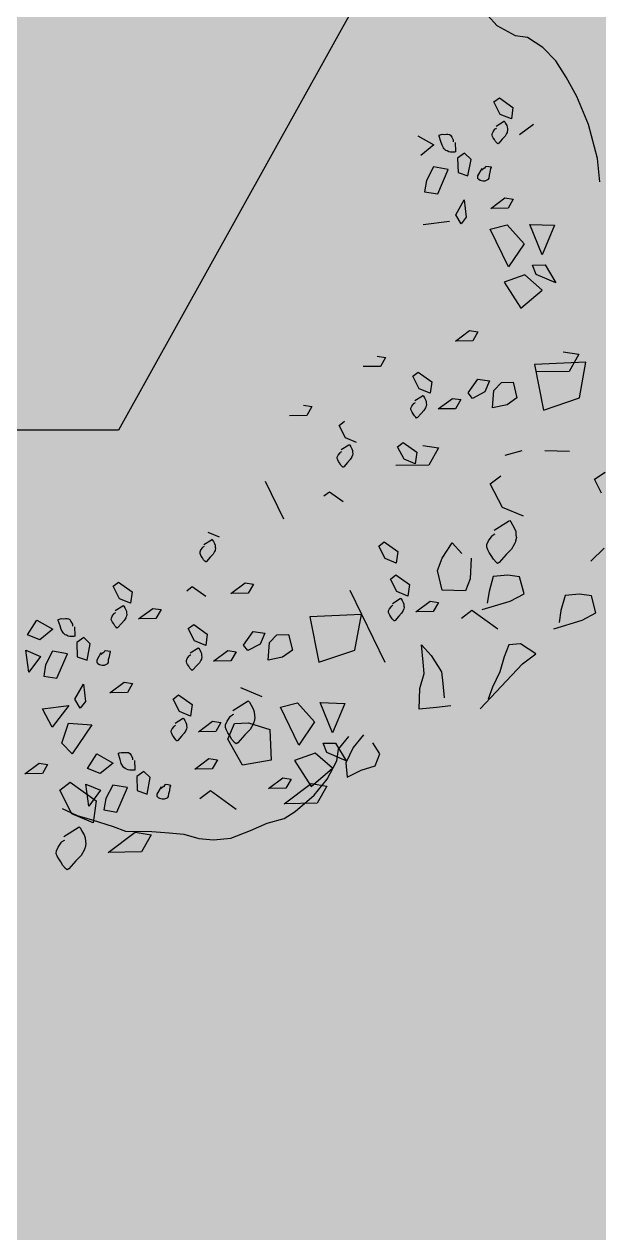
# Model space of a CAD drawing. Header units: metres. Extents: x 71066629 to 71645179, y 84793221 to 85208804.
# Drawn here: x 71404386 to 71408742, y 84925824 to 84934988 of the extents above; entities that cross this region are included whole.
import ezdxf

# ---------------------------------------------------------------- set-up
doc = ezdxf.new("R2010")
doc.units = ezdxf.units.M
doc.header["$LTSCALE"] = 1000
for name, color, linetype in [('A_SITEP_PLANT', 85, 'Continuous'), ('DIM_COOR', 3, 'Continuous'), ('G-FRIE-FLWL', 6, 'Continuous'), ('G-PLTG', 105, 'Continuous')]:
    doc.layers.add(name, color=color, linetype=linetype)

# ---------------------------------------------------------------- blocks, each defined once
blk = doc.blocks.new('A$C1F6C256B')
at = {"layer": 'A_SITEP_PLANT'}
for p, q in [((2416.1, 4512.4), (2428.2, 4592.6)), ((2416.1, 4512.4), (2428.2, 4592.6)), ((2428.2, 4592.6), (2515.3, 4543.4)), ((2428.2, 4592.6), (2515.3, 4543.4)), ((2468.5, 4628.5), (2480.3, 4368.5)), ((2649.6, 4595.2), (2468.5, 4628.5)), ((2468.5, 4628.5), (2480.3, 4368.5)), ((2649.6, 4595.2), (2468.5, 4628.5)), ((2710.6, 4412.9), (2649.6, 4595.2)), ((2710.6, 4412.9), (2649.6, 4595.2)), ((2515.3, 4543.4), (2517.6, 4376)), ((2515.3, 4543.4), (2517.6, 4376)), ((2914.4, 4419.9), (2918.3, 4545.5)), ((2914.4, 4419.9), (2918.3, 4545.5)), ((1772.8, 4344.3), (1776.4, 4470.1)), ((1772.8, 4344.3), (1776.4, 4470.1)), ((1776.4, 4470.1), (1925.2, 4407.1)), ((1776.4, 4470.1), (1925.2, 4407.1)), ((1977, 4421.9), (2067.6, 4475.8)), ((1977, 4421.9), (2067.6, 4475.8)), ((2067.6, 4475.8), (2025.2, 4377.3)), ((2067.6, 4475.8), (2025.2, 4377.3)), ((1925.2, 4407.1), (1772.8, 4344.3)), ((1925.2, 4407.1), (1772.8, 4344.3)), ((1977.4, 4358.8), (1977, 4421.9)), ((1977.4, 4358.8), (1977, 4421.9)), ((2104.1, 4406.2), (2027.6, 4319.7)), ((2104.1, 4406.2), (2027.6, 4319.7)), ((2196.2, 4299.5), (2104.1, 4406.2)), ((2196.2, 4299.5), (2104.1, 4406.2)), ((2480.3, 4368.5), (2710.6, 4412.9)), ((2480.3, 4368.5), (2710.6, 4412.9)), ((1318.1, 4291.7), (1264.8, 4363.3)), ((1318.1, 4291.7), (1264.8, 4363.3)), ((2025.2, 4377.3), (1977.4, 4358.8)), ((2025.2, 4377.3), (1977.4, 4358.8)), ((1773.8, 4230.7), (1869.9, 4316.5)), ((1773.8, 4230.7), (1869.9, 4316.5)), ((1869.9, 4316.5), (1987.4, 4237.2)), ((1869.9, 4316.5), (1987.4, 4237.2)), ((2027.6, 4319.7), (2064.4, 4215.5)), ((2027.6, 4319.7), (2064.4, 4215.5)), ((2064.4, 4215.5), (2196.2, 4299.5)), ((2064.4, 4215.5), (2196.2, 4299.5)), ((2570.4, 4260), (2649.2, 4279.8)), ((2570.4, 4260), (2649.2, 4279.8)), ((2649.2, 4279.8), (2683.9, 4229.6)), ((2649.2, 4279.8), (2683.9, 4229.6)), ((2938, 4219.7), (2915.5, 4306.3)), ((2938, 4219.7), (2915.5, 4306.3)), ((3247.7, 4313.1), (3203.5, 4205.8)), ((3247.7, 4313.1), (3203.5, 4205.8)), ((1131.9, 4191), (1181, 4259.4)), ((1131.9, 4191), (1181, 4259.4)), ((1181, 4259.4), (1239.3, 4251.6)), ((1181, 4259.4), (1239.3, 4251.6)), ((1239.3, 4251.6), (1216.1, 4195)), ((1239.3, 4251.6), (1216.1, 4195)), ((1637.9, 4218.9), (1644.5, 4261.1)), ((1637.9, 4218.9), (1644.5, 4261.1)), ((1691.2, 4147.1), (1637.9, 4218.9)), ((1691.2, 4147.1), (1637.9, 4218.9)), ((1644.5, 4261.1), (1690.1, 4235.2)), ((1644.5, 4261.1), (1690.1, 4235.2)), ((1690.1, 4235.2), (1691.2, 4147.1)), ((1690.1, 4235.2), (1691.2, 4147.1)), ((1796.4, 4144.1), (1773.8, 4230.7)), ((1796.4, 4144.1), (1773.8, 4230.7)), ((1987.4, 4237.2), (1796.4, 4144.1)), ((1987.4, 4237.2), (1796.4, 4144.1)), ((2571.4, 4200.7), (2570.4, 4260)), ((2571.4, 4200.7), (2570.4, 4260)), ((2683.9, 4229.6), (2699.3, 4156.6)), ((2683.9, 4229.6), (2699.3, 4156.6)), ((1153.4, 4162.9), (1131.9, 4191)), ((1153.4, 4162.9), (1131.9, 4191)), ((1216.1, 4195), (1153.4, 4162.9)), ((1216.1, 4195), (1153.4, 4162.9)), ((2611, 4163.3), (2571.4, 4200.7)), ((2611, 4163.3), (2571.4, 4200.7)), ((2699.3, 4156.6), (2611, 4163.3)), ((2699.3, 4156.6), (2611, 4163.3)), ((3084, 4143.9), (3043.2, 4197.7)), ((3084, 4143.9), (3043.2, 4197.7)), ((3203.5, 4205.8), (3084, 4143.9)), ((3203.5, 4205.8), (3084, 4143.9)), ((3722.5, 4052.1), (3815.9, 4182.3)), ((3722.5, 4052.1), (3815.9, 4182.3)), ((2555, 4081.9), (2562.8, 4140.1)), ((2555, 4081.9), (2562.8, 4140.1)), ((2562.8, 4140.1), (2619.2, 4116.8)), ((2562.8, 4140.1), (2619.2, 4116.8)), ((2619.2, 4116.8), (2651.5, 4054.2)), ((2619.2, 4116.8), (2651.5, 4054.2)), ((1443.6, 4047.6), (1412.4, 4015.1)), ((1443.6, 4047.6), (1412.4, 4015.1)), ((1527.1, 4031.3), (1443.6, 4047.6)), ((1527.1, 4031.3), (1443.6, 4047.6)), ((2308.6, 4040.5), (2314.9, 4082.6)), ((2308.6, 4040.5), (2314.9, 4082.6)), ((2361.9, 3968.7), (2308.6, 4040.5)), ((2361.9, 3968.7), (2308.6, 4040.5)), ((2314.9, 4082.6), (2360.8, 4056.6)), ((2314.9, 4082.6), (2360.8, 4056.6)), ((2360.8, 4056.6), (2361.9, 3968.7)), ((2360.8, 4056.6), (2361.9, 3968.7)), ((2623.5, 4032.8), (2555, 4081.9)), ((2623.5, 4032.8), (2555, 4081.9)), ((2651.5, 4054.2), (2623.5, 4032.8)), ((2651.5, 4054.2), (2623.5, 4032.8)), ((3763, 3998.6), (3722.5, 4052.1)), ((3763, 3998.6), (3722.5, 4052.1)), ((1412.4, 4015.1), (1437.6, 3979.8)), ((1412.4, 4015.1), (1437.6, 3979.8)), ((1437.6, 3979.8), (1509, 3981.8)), ((1437.6, 3979.8), (1509, 3981.8)), ((1509, 3981.8), (1527.1, 4031.3)), ((1509, 3981.8), (1527.1, 4031.3)), ((1647.4, 4013.1), (1736.1, 4023.7)), ((1647.4, 4013.1), (1736.1, 4023.7)), ((1724.2, 3970.3), (1647.4, 4013.1)), ((1724.2, 3970.3), (1647.4, 4013.1)), ((1769.5, 3997), (1724.2, 3970.3)), ((1769.5, 3997), (1724.2, 3970.3)), ((1736.1, 4023.7), (1769.5, 3997)), ((1736.1, 4023.7), (1769.5, 3997)), ((2651.4, 3953.2), (2657.9, 3995.3)), ((2651.4, 3953.2), (2657.9, 3995.3)), ((2657.9, 3995.3), (2703.6, 3969.5)), ((2657.9, 3995.3), (2703.6, 3969.5)), ((1494.5, 3932), (1481.9, 3857.1)), ((1494.5, 3932), (1481.9, 3857.1)), ((1618.3, 3878.9), (1494.5, 3932)), ((1618.3, 3878.9), (1494.5, 3932)), ((1772.9, 3805.6), (1756.5, 3939.3)), ((1772.9, 3805.6), (1756.5, 3939.3)), ((2704.8, 3881.6), (2651.4, 3953.2)), ((2704.8, 3881.6), (2651.4, 3953.2)), ((2703.6, 3969.5), (2704.8, 3881.6)), ((2703.6, 3969.5), (2704.8, 3881.6)), ((1323.8, 3778), (1370.4, 3859)), ((1323.8, 3778), (1370.4, 3859)), ((1370.4, 3859), (1423.3, 3793.5)), ((1370.4, 3859), (1423.3, 3793.5)), ((1481.9, 3857.1), (1549.9, 3821.7)), ((1481.9, 3857.1), (1549.9, 3821.7)), ((1606.9, 3813.2), (1618.3, 3878.9)), ((1606.9, 3813.2), (1618.3, 3878.9)), ((2518.5, 3781), (2567.7, 3849.4)), ((2518.5, 3781), (2567.7, 3849.4)), ((2567.7, 3849.4), (2625.8, 3841.6)), ((2567.7, 3849.4), (2625.8, 3841.6)), ((2889.3, 3803.2), (2901.5, 3883.4)), ((2889.3, 3803.2), (2901.5, 3883.4)), ((2901.5, 3883.4), (2988.6, 3834.2)), ((2901.5, 3883.4), (2988.6, 3834.2)), ((3676.6, 3840.2), (3683.1, 3882.8)), ((3676.6, 3840.2), (3683.1, 3882.8)), ((3683.1, 3882.8), (3728.9, 3856.5)), ((3683.1, 3882.8), (3728.9, 3856.5)), ((3728.9, 3856.5), (3730, 3768.8)), ((3728.9, 3856.5), (3730, 3768.8)), ((1423.3, 3793.5), (1423.3, 3793.5)), ((1423.3, 3793.5), (1423.3, 3793.5)), ((1549.9, 3821.7), (1606.9, 3813.2)), ((1549.9, 3821.7), (1606.9, 3813.2)), ((2625.8, 3841.6), (2602.7, 3785.3)), ((2625.8, 3841.6), (2602.7, 3785.3)), ((2988.6, 3834.2), (2990.9, 3666.8)), ((2988.6, 3834.2), (2990.9, 3666.8)), ((3730, 3768.8), (3676.6, 3840.2)), ((3730, 3768.8), (3676.6, 3840.2)), ((2539.9, 3752.8), (2518.5, 3781)), ((2539.9, 3752.8), (2518.5, 3781)), ((2602.7, 3785.3), (2539.9, 3752.8)), ((2602.7, 3785.3), (2539.9, 3752.8)), ((2875.1, 3704.6), (2924.2, 3773)), ((2875.1, 3704.6), (2924.2, 3773)), ((2924.2, 3773), (2982.3, 3765.2)), ((2924.2, 3773), (2982.3, 3765.2)), ((2982.3, 3765.2), (2959.3, 3708.9)), ((2982.3, 3765.2), (2959.3, 3708.9)), ((3543.7, 3668.1), (3592.8, 3736.7)), ((3543.7, 3668.1), (3592.8, 3736.7)), ((3592.8, 3736.7), (3651.2, 3728.7)), ((3592.8, 3736.7), (3651.2, 3728.7)), ((3651.2, 3728.7), (3628, 3672.4)), ((3651.2, 3728.7), (3628, 3672.4)), ((2896.4, 3676.6), (2875.1, 3704.6)), ((2896.4, 3676.6), (2875.1, 3704.6)), ((2959.3, 3708.9), (2896.4, 3676.6)), ((2959.3, 3708.9), (2896.4, 3676.6)), ((3376.8, 3608.9), (3425.9, 3677.3)), ((3376.8, 3608.9), (3425.9, 3677.3)), ((3425.9, 3677.3), (3484, 3669.5)), ((3425.9, 3677.3), (3484, 3669.5)), ((3484, 3669.5), (3460.9, 3613.1)), ((3484, 3669.5), (3460.9, 3613.1)), ((3565.2, 3640), (3543.7, 3668.1)), ((3565.2, 3640), (3543.7, 3668.1)), ((3628, 3672.4), (3565.2, 3640)), ((3628, 3672.4), (3565.2, 3640)), ((2437.7, 3574), (2444.1, 3616.1)), ((2437.7, 3574), (2444.1, 3616.1)), ((2444.1, 3616.1), (2489.8, 3590.2)), ((2444.1, 3616.1), (2489.8, 3590.2)), ((3398.1, 3580.8), (3376.8, 3608.9)), ((3398.1, 3580.8), (3376.8, 3608.9)), ((3460.9, 3613.1), (3398.1, 3580.8)), ((3460.9, 3613.1), (3398.1, 3580.8)), ((3987.2, 3613.9), (3623.4, 3436.5)), ((3987.2, 3613.9), (3623.4, 3436.5)), ((2489.8, 3590.2), (2491, 3502.3)), ((2489.8, 3590.2), (2491, 3502.3)), ((3924.7, 3460.3), (3743.6, 3493.6)), ((3924.7, 3460.3), (3743.6, 3493.6)), ((3743.6, 3493.6), (3755.4, 3233.5)), ((3743.6, 3493.6), (3755.4, 3233.5)), ((2874.3, 3469.3), (2851.1, 3413)), ((2874.3, 3469.3), (2851.1, 3413)), ((3985.7, 3278), (3924.7, 3460.3)), ((3985.7, 3278), (3924.7, 3460.3)), ((2788.4, 3380.5), (2767, 3408.7)), ((2788.4, 3380.5), (2767, 3408.7)), ((2851.1, 3413), (2788.4, 3380.5)), ((2851.1, 3413), (2788.4, 3380.5)), ((3123.6, 3332.3), (3172.7, 3400.7)), ((3123.6, 3332.3), (3172.7, 3400.7)), ((4189.5, 3284.9), (4193.4, 3410.6)), ((4189.5, 3284.9), (4193.4, 3410.6)), ((4193.4, 3410.6), (4342, 3347.6)), ((4193.4, 3410.6), (4342, 3347.6)), ((4393.8, 3362.6), (4484.4, 3416.5)), ((4393.8, 3362.6), (4484.4, 3416.5)), ((4394.2, 3299.5), (4393.8, 3362.6)), ((4394.2, 3299.5), (4393.8, 3362.6)), ((4484.4, 3416.5), (4442, 3318.2)), ((4484.4, 3416.5), (4442, 3318.2)), ((3144.9, 3304.3), (3123.6, 3332.3)), ((3144.9, 3304.3), (3123.6, 3332.3)), ((4342, 3347.6), (4189.5, 3284.9)), ((4342, 3347.6), (4189.5, 3284.9)), ((4442, 3318.2), (4394.2, 3299.5)), ((4442, 3318.2), (4394.2, 3299.5)), ((4520.9, 3346.6), (4444.4, 3260.2)), ((4520.9, 3346.6), (4444.4, 3260.2)), ((4613, 3240.4), (4520.9, 3346.6)), ((4613, 3240.4), (4520.9, 3346.6)), ((4598.9, 3239.3), (4611, 3319.5)), ((4598.9, 3239.3), (4611, 3319.5)), ((4611, 3319.5), (4698.4, 3269.9)), ((4611, 3319.5), (4698.4, 3269.9)), ((2686.2, 3201.7), (2692.5, 3243.8)), ((2686.2, 3201.7), (2692.5, 3243.8)), ((2692.5, 3243.8), (2738.3, 3217.9)), ((2692.5, 3243.8), (2738.3, 3217.9)), ((3755.4, 3233.5), (3985.7, 3278)), ((3755.4, 3233.5), (3985.7, 3278)), ((4190.6, 3171.3), (4286.9, 3257.1)), ((4190.6, 3171.3), (4286.9, 3257.1)), ((4286.9, 3257.1), (4404.3, 3177.9)), ((4286.9, 3257.1), (4404.3, 3177.9)), ((4444.4, 3260.2), (4481.4, 3156.2)), ((4444.4, 3260.2), (4481.4, 3156.2)), ((4481.4, 3156.2), (4613, 3240.4)), ((4481.4, 3156.2), (4613, 3240.4)), ((4700.5, 3102.5), (4598.9, 3239.3)), ((4700.5, 3102.5), (4598.9, 3239.3)), ((4698.4, 3269.9), (4700.5, 3102.5)), ((4698.4, 3269.9), (4700.5, 3102.5)), ((2738.3, 3217.9), (2739.5, 3130)), ((2738.3, 3217.9), (2739.5, 3130)), ((4404.3, 3177.9), (4213.1, 3084.7)), ((4404.3, 3177.9), (4213.1, 3084.7)), ((3845.6, 3125.1), (3924.3, 3144.8)), ((3845.6, 3125.1), (3924.3, 3144.8)), ((3846.6, 3065.7), (3845.6, 3125.1)), ((3846.6, 3065.7), (3845.6, 3125.1)), ((3924.3, 3144.8), (3959.1, 3094.6)), ((3924.3, 3144.8), (3959.1, 3094.6)), ((4213.1, 3084.7), (4190.6, 3171.3)), ((4213.1, 3084.7), (4190.6, 3171.3)), ((4569.7, 3095.9), (4576.2, 3138.2)), ((4569.7, 3095.9), (4576.2, 3138.2)), ((4576.2, 3138.2), (4621.9, 3112.4)), ((4576.2, 3138.2), (4621.9, 3112.4)), ((3262.6, 3102.3), (3071.6, 3009.1)), ((3262.6, 3102.3), (3071.6, 3009.1)), ((3886.2, 3028.3), (3846.6, 3065.7)), ((3886.2, 3028.3), (3846.6, 3065.7)), ((3959.1, 3094.6), (3974.5, 3021.7)), ((3959.1, 3094.6), (3974.5, 3021.7)), ((4623.1, 3024.3), (4569.7, 3095.9)), ((4623.1, 3024.3), (4569.7, 3095.9)), ((4621.9, 3112.4), (4623.1, 3024.3)), ((4621.9, 3112.4), (4623.1, 3024.3)), ((3830.1, 2946.9), (3837.9, 3005.2)), ((3830.1, 2946.9), (3837.9, 3005.2)), ((3837.9, 3005.2), (3894.3, 2981.8)), ((3837.9, 3005.2), (3894.3, 2981.8)), ((3974.5, 3021.7), (3886.2, 3028.3)), ((3974.5, 3021.7), (3886.2, 3028.3)), ((4291.5, 2923.5), (4324.4, 3031)), ((4291.5, 2923.5), (4324.4, 3031)), ((4324.4, 3031), (4479.9, 3037.7)), ((4324.4, 3031), (4479.9, 3037.7)), ((4479.9, 3037.7), (4505.9, 2892.5)), ((4479.9, 3037.7), (4505.9, 2892.5)), ((3583.7, 2905.6), (3590.1, 2947.7)), ((3583.7, 2905.6), (3590.1, 2947.7)), ((3590.1, 2947.7), (3635.9, 2921.7)), ((3590.1, 2947.7), (3635.9, 2921.7)), ((3898.7, 2897.9), (3830.1, 2946.9)), ((3898.7, 2897.9), (3830.1, 2946.9)), ((3894.3, 2981.8), (3926.6, 2919.2)), ((3894.3, 2981.8), (3926.6, 2919.2)), ((4159.4, 2992.1), (4115.2, 2884.9)), ((4159.4, 2992.1), (4115.2, 2884.9)), ((3637, 2833.8), (3583.7, 2905.6)), ((3637, 2833.8), (3583.7, 2905.6)), ((3635.9, 2921.7), (3637, 2833.8)), ((3635.9, 2921.7), (3637, 2833.8)), ((3926.6, 2919.2), (3898.7, 2897.9)), ((3926.6, 2919.2), (3898.7, 2897.9)), ((4295.7, 2851.5), (4291.5, 2923.5)), ((4295.7, 2851.5), (4291.5, 2923.5)), ((4505.9, 2892.5), (4374.2, 2818.8)), ((4505.9, 2892.5), (4374.2, 2818.8)), ((3926.6, 2818.3), (3933, 2860.4)), ((3926.6, 2818.3), (3933, 2860.4)), ((3979.9, 2746.7), (3926.6, 2818.3)), ((3979.9, 2746.7), (3926.6, 2818.3)), ((3933, 2860.4), (3978.7, 2834.5)), ((3933, 2860.4), (3978.7, 2834.5)), ((3978.7, 2834.5), (3979.9, 2746.7)), ((3978.7, 2834.5), (3979.9, 2746.7)), ((4374.2, 2818.8), (4295.7, 2851.5)), ((4374.2, 2818.8), (4295.7, 2851.5)), ((4634.1, 2731.1), (4727.6, 2861.4)), ((4634.1, 2731.1), (4727.6, 2861.4)), ((3352.9, 2775.8), (3329.8, 2719.5)), ((3352.9, 2775.8), (3329.8, 2719.5)), ((4283, 2741.8), (4289.5, 2783.9)), ((4283, 2741.8), (4289.5, 2783.9)), ((4289.5, 2783.9), (4335.2, 2758.1)), ((4289.5, 2783.9), (4335.2, 2758.1)), ((4335.2, 2758.1), (4336.4, 2670.4)), ((4335.2, 2758.1), (4336.4, 2670.4)), ((4471.7, 2723.2), (4478.1, 2765.5)), ((4471.7, 2723.2), (4478.1, 2765.5)), ((4478.1, 2765.5), (4523.8, 2739.7)), ((4478.1, 2765.5), (4523.8, 2739.7)), ((3602.2, 2638.8), (3651.3, 2707.2)), ((3602.2, 2638.8), (3651.3, 2707.2)), ((3793.7, 2646.1), (3842.8, 2714.5)), ((3793.7, 2646.1), (3842.8, 2714.5)), ((3842.8, 2714.5), (3901, 2706.7)), ((3842.8, 2714.5), (3901, 2706.7)), ((3901, 2706.7), (3877.8, 2650.4)), ((3901, 2706.7), (3877.8, 2650.4)), ((4336.4, 2670.4), (4283, 2741.8)), ((4336.4, 2670.4), (4283, 2741.8)), ((4524.9, 2651.8), (4471.7, 2723.2)), ((4524.9, 2651.8), (4471.7, 2723.2)), ((4523.8, 2739.7), (4524.9, 2651.8)), ((4523.8, 2739.7), (4524.9, 2651.8)), ((4674.7, 2677.7), (4634.1, 2731.1)), ((4674.7, 2677.7), (4634.1, 2731.1)), ((3623.5, 2610.8), (3602.2, 2638.8)), ((3623.5, 2610.8), (3602.2, 2638.8)), ((3815.1, 2617.9), (3793.7, 2646.1)), ((3815.1, 2617.9), (3793.7, 2646.1)), ((3877.8, 2650.4), (3815.1, 2617.9)), ((3877.8, 2650.4), (3815.1, 2617.9)), ((4150.2, 2569.7), (4199.3, 2638)), ((4150.2, 2569.7), (4199.3, 2638)), ((4199.3, 2638), (4257.5, 2630.2)), ((4199.3, 2638), (4257.5, 2630.2)), ((4257.5, 2630.2), (4234.4, 2573.9)), ((4257.5, 2630.2), (4234.4, 2573.9)), ((4171.5, 2541.6), (4150.2, 2569.7)), ((4171.5, 2541.6), (4150.2, 2569.7)), ((4234.4, 2573.9), (4171.5, 2541.6)), ((4234.4, 2573.9), (4171.5, 2541.6)), ((3712.9, 2439), (3719.2, 2481.1)), ((3712.9, 2439), (3719.2, 2481.1)), ((3719.2, 2481.1), (3765, 2455.3)), ((3719.2, 2481.1), (3765, 2455.3)), ((3765, 2455.3), (3766.2, 2367.4)), ((3765, 2455.3), (3766.2, 2367.4)), ((3766.2, 2367.4), (3712.9, 2439)), ((3766.2, 2367.4), (3712.9, 2439)), ((4568.1, 2426.8), (4536.9, 2394.6)), ((4568.1, 2426.8), (4536.9, 2394.6)), ((4536.9, 2394.6), (4562.1, 2359.3)), ((4536.9, 2394.6), (4562.1, 2359.3)), ((4651.7, 2410.6), (4568.1, 2426.8)), ((4651.7, 2410.6), (4568.1, 2426.8)), ((4633.5, 2361.1), (4651.7, 2410.6)), ((4633.5, 2361.1), (4651.7, 2410.6)), ((4844.9, 2350.6), (4857, 2430.8)), ((4844.9, 2350.6), (4857, 2430.8)), ((4857, 2430.8), (4944.2, 2381.6)), ((4857, 2430.8), (4944.2, 2381.6)), ((3580, 2266.6), (3629.1, 2335)), ((3580, 2266.6), (3629.1, 2335)), ((3629.1, 2335), (3687.4, 2327.2)), ((3629.1, 2335), (3687.4, 2327.2)), ((3687.4, 2327.2), (3664.1, 2270.7)), ((3687.4, 2327.2), (3664.1, 2270.7)), ((4086, 2294.6), (4092.5, 2336.7)), ((4086, 2294.6), (4092.5, 2336.7)), ((4092.5, 2336.7), (4138.2, 2310.9)), ((4092.5, 2336.7), (4138.2, 2310.9)), ((4562.1, 2359.3), (4633.5, 2361.1)), ((4562.1, 2359.3), (4633.5, 2361.1)), ((4946.5, 2214.2), (4844.9, 2350.6)), ((4946.5, 2214.2), (4844.9, 2350.6)), ((4944.2, 2381.6), (4946.5, 2214.2)), ((4944.2, 2381.6), (4946.5, 2214.2)), ((3601.5, 2238.6), (3580, 2266.6)), ((3601.5, 2238.6), (3580, 2266.6)), ((3664.1, 2270.7), (3601.5, 2238.6)), ((3664.1, 2270.7), (3601.5, 2238.6)), ((4139.3, 2222.8), (4086, 2294.6)), ((4139.3, 2222.8), (4086, 2294.6)), ((4138.2, 2310.9), (4139.3, 2222.8)), ((4138.2, 2310.9), (4139.3, 2222.8)), ((4619, 2311.5), (4606.4, 2236.8)), ((4619, 2311.5), (4606.4, 2236.8)), ((4742.8, 2258.4), (4619, 2311.5)), ((4742.8, 2258.4), (4619, 2311.5)), ((4448.2, 2157.2), (4494.8, 2238.3)), ((4448.2, 2157.2), (4494.8, 2238.3)), ((4494.8, 2238.3), (4547.8, 2172.9)), ((4494.8, 2238.3), (4547.8, 2172.9)), ((4606.4, 2236.8), (4674.4, 2201.2)), ((4606.4, 2236.8), (4674.4, 2201.2)), ((4674.4, 2201.2), (4731.4, 2192.5)), ((4674.4, 2201.2), (4731.4, 2192.5)), ((4731.4, 2192.5), (4742.8, 2258.4)), ((4731.4, 2192.5), (4742.8, 2258.4)), ((4523.1, 2110), (4448.2, 2157.2)), ((4523.1, 2110), (4448.2, 2157.2)), ((4547.8, 2172.9), (4523.1, 2110)), ((4547.8, 2172.9), (4523.1, 2110)), ((4547.8, 2172.9), (4547.8, 2172.9)), ((4547.8, 2172.9), (4547.8, 2172.9)), ((4591.8, 2022.2), (4685.3, 2152.5)), ((4591.8, 2022.2), (4685.3, 2152.5)), ((4601.4, 2100.9), (4631.8, 2175.4)), ((4601.4, 2100.9), (4631.8, 2175.4)), ((4631.8, 2175.4), (4712.5, 2116.2)), ((4631.8, 2175.4), (4712.5, 2116.2)), ((4685.3, 2152.5), (4796.4, 2137.7)), ((4685.3, 2152.5), (4796.4, 2137.7)), ((3891.7, 2123.2), (3860.5, 2090.8)), ((3891.7, 2123.2), (3860.5, 2090.8)), ((3860.5, 2090.8), (3885.6, 2055.5)), ((3860.5, 2090.8), (3885.6, 2055.5)), ((3975.2, 2107), (3891.7, 2123.2)), ((3975.2, 2107), (3891.7, 2123.2)), ((3957.1, 2057.5), (3975.2, 2107)), ((3957.1, 2057.5), (3975.2, 2107)), ((4095.5, 2088.8), (4184.2, 2099.3)), ((4095.5, 2088.8), (4184.2, 2099.3)), ((4172.3, 2046), (4095.5, 2088.8)), ((4172.3, 2046), (4095.5, 2088.8)), ((4184.2, 2099.3), (4217.6, 2072.7)), ((4184.2, 2099.3), (4217.6, 2072.7)), ((4292.9, 2012.8), (4301.1, 2130.5)), ((4292.9, 2012.8), (4301.1, 2130.5)), ((4301.1, 2130.5), (4447.9, 2031.3)), ((4301.1, 2130.5), (4447.9, 2031.3)), ((4712.5, 2116.2), (4601.4, 2100.9)), ((4712.5, 2116.2), (4601.4, 2100.9)), ((4796.4, 2137.7), (4752.1, 2030)), ((4796.4, 2137.7), (4752.1, 2030)), ((3885.6, 2055.5), (3957.1, 2057.5)), ((3885.6, 2055.5), (3957.1, 2057.5)), ((4217.6, 2072.7), (4172.3, 2046)), ((4217.6, 2072.7), (4172.3, 2046)), ((4447.9, 2031.3), (4394.8, 1979.1)), ((4447.9, 2031.3), (4394.8, 1979.1)), ((4632.7, 1968.9), (4591.8, 2022.2)), ((4632.7, 1968.9), (4591.8, 2022.2)), ((4752.1, 2030), (4632.7, 1968.9)), ((4752.1, 2030), (4632.7, 1968.9)), ((3942.6, 2007.7), (3930, 1932.8)), ((3942.6, 2007.7), (3930, 1932.8)), ((4066.4, 1954.6), (3942.6, 2007.7)), ((4066.4, 1954.6), (3942.6, 2007.7)), ((4204.6, 2015), (4313.3, 1931)), ((4221, 1881.2), (4204.6, 2015)), ((4204.6, 2015), (4313.3, 1931)), ((4221, 1881.2), (4204.6, 2015)), ((4394.8, 1979.1), (4292.9, 2012.8)), ((4394.8, 1979.1), (4292.9, 2012.8)), ((3771.8, 1853.6), (3818.5, 1934.7)), ((3771.8, 1853.6), (3818.5, 1934.7)), ((3818.5, 1934.7), (3871.4, 1869.1)), ((3818.5, 1934.7), (3871.4, 1869.1)), ((3930, 1932.8), (3998, 1897.4)), ((3930, 1932.8), (3998, 1897.4)), ((3998, 1897.4), (4055, 1888.9)), ((3998, 1897.4), (4055, 1888.9)), ((4055, 1888.9), (4066.4, 1954.6)), ((4055, 1888.9), (4066.4, 1954.6)), ((4313.3, 1931), (4221, 1881.2)), ((4313.3, 1931), (4221, 1881.2)), ((4495.3, 1864.8), (4501.7, 1907.1)), ((4495.3, 1864.8), (4501.7, 1907.1)), ((4501.7, 1907.1), (4547.5, 1881.3)), ((4501.7, 1907.1), (4547.5, 1881.3)), ((3846.6, 1806.2), (3771.8, 1853.6)), ((3846.6, 1806.2), (3771.8, 1853.6)), ((3871.4, 1869.1), (3846.6, 1806.2)), ((3871.4, 1869.1), (3846.6, 1806.2)), ((3871.4, 1869.1), (3871.4, 1869.1)), ((3871.4, 1869.1), (3871.4, 1869.1)), ((3925, 1797.1), (3955.4, 1871.6)), ((3925, 1797.1), (3955.4, 1871.6)), ((3955.4, 1871.6), (4036.1, 1812.6)), ((3955.4, 1871.6), (4036.1, 1812.6)), ((4548.7, 1793.4), (4495.3, 1864.8)), ((4548.7, 1793.4), (4495.3, 1864.8)), ((4547.5, 1881.3), (4548.7, 1793.4)), ((4547.5, 1881.3), (4548.7, 1793.4)), ((4036.1, 1812.6), (3925, 1797.1)), ((4036.1, 1812.6), (3925, 1797.1))]:
    blk.add_line(p, q, dxfattribs=at)
for points in [[(3473.8, 4652.9), (3408.4, 4719.8)], [(3130, 4707.1), (3060, 4670.8), (3025.2, 4726.1)], [(1556.4, 4698.7), (1439.8, 4687.1), (1267.8, 4640.8), (1126.4, 4582.7), (1028.7, 4528.7), (945.5, 4476.4), (878.5, 4410.9), (827.4, 4332.4), (818.6, 4272.7), (768.9, 4179.5), (714.9, 4129.9)], [(3816, 4465.9), (3772.4, 4608.7), (3736.1, 4678.8), (3650.2, 4655.5), (3641.3, 4595.8), (3648.5, 4522.8), (3724.3, 4501), (3784, 4492.1)], [(3816, 4465.9), (3772.4, 4608.7), (3736.1, 4678.8), (3650.2, 4655.5), (3641.3, 4595.8), (3648.5, 4522.8), (3724.3, 4501), (3784, 4492.1)], [(4220.7, 4093.8), (3993.6, 4306.9), (3942.7, 4375.5), (3891.6, 4296.8), (3897.4, 4238.5), (3958.5, 4215.2), (4034.3, 4193.1), (4111.4, 4156.6), (4172.6, 4133.3)], [(4220.7, 4093.8), (3993.6, 4306.9), (3942.7, 4375.5), (3891.6, 4296.8), (3897.4, 4238.5), (3958.5, 4215.2), (4034.3, 4193.1), (4111.4, 4156.6), (4172.6, 4133.3)], [(3317.1, 4164.6), (3272, 4236.8), (3270.3, 4240.2), (3268.5, 4243.1), (3275.3, 4248.4), (3290, 4256.8), (3309.6, 4267.6), (3323.9, 4273.2), (3342.7, 4273.9), (3354.9, 4276.7), (3372.5, 4272.6), (3377.2, 4271.5), (3387.1, 4266.7), (3412.9, 4251.9), (3441.2, 4225.1), (3481.4, 4190.5), (3484.5, 4184.2), (3486.1, 4181.3), (3478.8, 4173.7), (3464.9, 4160.3), (3445.3, 4149.5), (3430, 4139.2), (3416.4, 4132), (3403.6, 4126.9), (3390.1, 4127.1), (3371.3, 4136.1), (3346.5, 4153.6), (3342.4, 4157.5), (3339.2, 4163), (3338.4, 4164.8), (3335.9, 4169.2)], [(3317.1, 4164.6), (3272, 4236.8), (3270.3, 4240.2), (3268.5, 4243.1), (3275.3, 4248.4), (3290, 4256.8), (3309.6, 4267.6), (3323.9, 4273.2), (3342.7, 4273.9), (3354.9, 4276.7), (3372.5, 4272.6), (3377.2, 4271.5), (3387.1, 4266.7), (3412.9, 4251.9), (3441.2, 4225.1), (3481.4, 4190.5), (3484.5, 4184.2), (3486.1, 4181.3), (3478.8, 4173.7), (3464.9, 4160.3), (3445.3, 4149.5), (3430, 4139.2), (3416.4, 4132), (3403.6, 4126.9), (3390.1, 4127.1), (3371.3, 4136.1), (3346.5, 4153.6), (3342.4, 4157.5), (3339.2, 4163), (3338.4, 4164.8), (3335.9, 4169.2)], [(3719.4, 4103.1), (3675.8, 4246.1), (3639.5, 4316), (3553.6, 4292.9), (3544.7, 4233.1), (3551.9, 4160.2), (3627.6, 4138.4), (3687.4, 4129.5)], [(3719.4, 4103.1), (3675.8, 4246.1), (3639.5, 4316), (3553.6, 4292.9), (3544.7, 4233.1), (3551.9, 4160.2), (3627.6, 4138.4), (3687.4, 4129.5)], [(1275.6, 4173.8), (1251.8, 4211.7), (1251, 4213.5), (1250.2, 4214.8), (1253.7, 4217.8), (1261.5, 4222), (1271.6, 4227.6), (1279.1, 4230.8), (1289.1, 4231), (1295.4, 4232.6), (1304.7, 4230.3), (1307.1, 4229.5), (1312.4, 4227.4), (1325.9, 4219.7), (1340.8, 4205.3), (1361.9, 4187.4), (1363.5, 4184.1), (1364.5, 4182.6), (1360.6, 4178.6), (1353.2, 4171.6), (1343.1, 4165.9), (1334.8, 4160.2), (1327.8, 4156.3), (1321.2, 4153.8), (1313.9, 4154.1), (1304.1, 4158.8), (1291, 4168.1), (1289, 4169.9), (1287.2, 4172.9), (1286.8, 4173.7), (1285.6, 4176.2)], [(1275.6, 4173.8), (1251.8, 4211.7), (1251, 4213.5), (1250.2, 4214.8), (1253.7, 4217.8), (1261.5, 4222), (1271.6, 4227.6), (1279.1, 4230.8), (1289.1, 4231), (1295.4, 4232.6), (1304.7, 4230.3), (1307.1, 4229.5), (1312.4, 4227.4), (1325.9, 4219.7), (1340.8, 4205.3), (1361.9, 4187.4), (1363.5, 4184.1), (1364.5, 4182.6), (1360.6, 4178.6), (1353.2, 4171.6), (1343.1, 4165.9), (1334.8, 4160.2), (1327.8, 4156.3), (1321.2, 4153.8), (1313.9, 4154.1), (1304.1, 4158.8), (1291, 4168.1), (1289, 4169.9), (1287.2, 4172.9), (1286.8, 4173.7), (1285.6, 4176.2)], [(1490.4, 4101.8), (1527.3, 4080.5), (1532.8, 4080.3), (1536.4, 4080.2), (1538.1, 4081), (1541.9, 4083.6), (1543.7, 4086.2), (1548.3, 4093.5), (1551.3, 4107.6), (1551.6, 4119.4), (1547.3, 4129), (1544, 4136.2), (1538.8, 4139.1), (1523.6, 4140.3), (1508.5, 4145), (1489.7, 4148.4), (1485.2, 4150.4), (1483.6, 4150.3), (1480.5, 4137), (1479.3, 4122.5), (1480.9, 4120.1), (1488, 4115.5), (1493.2, 4107.1), (1498.5, 4102.6)], [(1490.4, 4101.8), (1527.3, 4080.5), (1532.8, 4080.3), (1536.4, 4080.2), (1538.1, 4081), (1541.9, 4083.6), (1543.7, 4086.2), (1548.3, 4093.5), (1551.3, 4107.6), (1551.6, 4119.4), (1547.3, 4129), (1544, 4136.2), (1538.8, 4139.1), (1523.6, 4140.3), (1508.5, 4145), (1489.7, 4148.4), (1485.2, 4150.4), (1483.6, 4150.3), (1480.5, 4137), (1479.3, 4122.5), (1480.9, 4120.1), (1488, 4115.5), (1493.2, 4107.1), (1498.5, 4102.6)], [(3460, 4048.1), (3563.4, 4043.6), (3624.6, 4020.3), (3621.6, 3902.2), (3521, 3877.5), (3459.9, 3901), (3381.2, 3952.1), (3435.2, 4001.6)], [(3460, 4048.1), (3563.4, 4043.6), (3624.6, 4020.3), (3621.6, 3902.2), (3521, 3877.5), (3459.9, 3901), (3381.2, 3952.1), (3435.2, 4001.6)], [(1357.7, 3967.2), (1402.4, 3969), (1404.1, 3969), (1405.9, 3969), (1406.8, 3964.4), (1406.5, 3955.7), (1406.3, 3943.9), (1405.3, 3935.7), (1400.5, 3927.2), (1398.6, 3920.9), (1392.3, 3913.8), (1390.3, 3912.2), (1385.8, 3908.7), (1372.3, 3900.9), (1352.4, 3895.1), (1326.2, 3886), (1322.8, 3886.1), (1321, 3885.9), (1319.3, 3891.4), (1316.8, 3901.3), (1317.1, 3913.1), (1316.4, 3922.9), (1316.6, 3931), (1317.8, 3938), (1321.4, 3944), (1330.5, 3950.2), (1345, 3957.1), (1347.7, 3957.8), (1351.2, 3957.7), (1352.1, 3957.8), (1354.8, 3957.5)], [(1357.7, 3967.2), (1402.4, 3969), (1404.1, 3969), (1405.9, 3969), (1406.8, 3964.4), (1406.5, 3955.7), (1406.3, 3943.9), (1405.3, 3935.7), (1400.5, 3927.2), (1398.6, 3920.9), (1392.3, 3913.8), (1390.3, 3912.2), (1385.8, 3908.7), (1372.3, 3900.9), (1352.4, 3895.1), (1326.2, 3886), (1322.8, 3886.1), (1321, 3885.9), (1319.3, 3891.4), (1316.8, 3901.3), (1317.1, 3913.1), (1316.4, 3922.9), (1316.6, 3931), (1317.8, 3938), (1321.4, 3944), (1330.5, 3950.2), (1345, 3957.1), (1347.7, 3957.8), (1351.2, 3957.7), (1352.1, 3957.8), (1354.8, 3957.5)], [(4206, 3945.2), (4213.2, 3872.5), (4221.8, 3784.9), (4118.3, 3789.5), (4042.6, 3811.3), (3984.3, 3805.6), (3896.9, 3796.9), (3950.9, 3846.6), (4033.9, 3898.9), (4092.2, 3904.7), (4165, 3911.8)], [(4206, 3945.2), (4213.2, 3872.5), (4221.8, 3784.9), (4118.3, 3789.5), (4042.6, 3811.3), (3984.3, 3805.6), (3896.9, 3796.9), (3950.9, 3846.6), (4033.9, 3898.9), (4092.2, 3904.7), (4165, 3911.8)], [(2662.3, 3763.7), (2638.6, 3801.6), (2637.7, 3803.3), (2636.8, 3804.9), (2640.3, 3807.7), (2648.1, 3812.1), (2658.4, 3817.7), (2665.9, 3820.7), (2675.7, 3821.1), (2682.2, 3822.5), (2691.4, 3820.4), (2693.9, 3819.8), (2699.1, 3817.3), (2712.6, 3809.5), (2727.4, 3795.4), (2748.5, 3777.3), (2750.2, 3774), (2751, 3772.5), (2747.2, 3768.4), (2739.9, 3761.4), (2729.6, 3755.8), (2721.6, 3750.3), (2714.5, 3746.6), (2707.7, 3743.9), (2700.6, 3744), (2690.8, 3748.7), (2677.7, 3757.9), (2675.6, 3759.9), (2673.9, 3762.8), (2673.5, 3763.8), (2672.2, 3766.1)], [(2662.3, 3763.7), (2638.6, 3801.6), (2637.7, 3803.3), (2636.8, 3804.9), (2640.3, 3807.7), (2648.1, 3812.1), (2658.4, 3817.7), (2665.9, 3820.7), (2675.7, 3821.1), (2682.2, 3822.5), (2691.4, 3820.4), (2693.9, 3819.8), (2699.1, 3817.3), (2712.6, 3809.5), (2727.4, 3795.4), (2748.5, 3777.3), (2750.2, 3774), (2751, 3772.5), (2747.2, 3768.4), (2739.9, 3761.4), (2729.6, 3755.8), (2721.6, 3750.3), (2714.5, 3746.6), (2707.7, 3743.9), (2700.6, 3744), (2690.8, 3748.7), (2677.7, 3757.9), (2675.6, 3759.9), (2673.9, 3762.8), (2673.5, 3763.8), (2672.2, 3766.1)], [(3687.5, 3650.9), (3663.7, 3688.6), (3662.8, 3690.4), (3662.1, 3691.9), (3665.5, 3694.9), (3673.4, 3699.1), (3683.6, 3704.8), (3691.2, 3707.7), (3701, 3708.1), (3707.4, 3709.5), (3716.7, 3707.6), (3719, 3706.8), (3724.3, 3704.7), (3737.9, 3696.8), (3752.7, 3682.5), (3773.9, 3664.3), (3775.5, 3661.4), (3776.3, 3659.7), (3772.5, 3655.5), (3765.2, 3648.5), (3754.9, 3642.8), (3746.8, 3637.4), (3739.8, 3633.6), (3733, 3630.9), (3725.8, 3631), (3716.1, 3635.9), (3702.9, 3645), (3700.9, 3647), (3699.1, 3650.2), (3698.7, 3650.8), (3697.5, 3653.1)], [(3687.5, 3650.9), (3663.7, 3688.6), (3662.8, 3690.4), (3662.1, 3691.9), (3665.5, 3694.9), (3673.4, 3699.1), (3683.6, 3704.8), (3691.2, 3707.7), (3701, 3708.1), (3707.4, 3709.5), (3716.7, 3707.6), (3719, 3706.8), (3724.3, 3704.7), (3737.9, 3696.8), (3752.7, 3682.5), (3773.9, 3664.3), (3775.5, 3661.4), (3776.3, 3659.7), (3772.5, 3655.5), (3765.2, 3648.5), (3754.9, 3642.8), (3746.8, 3637.4), (3739.8, 3633.6), (3733, 3630.9), (3725.8, 3631), (3716.1, 3635.9), (3702.9, 3645), (3700.9, 3647), (3699.1, 3650.2), (3698.7, 3650.8), (3697.5, 3653.1)], [(4352.6, 3503.7), (4416.7, 3451.1), (4493.8, 3414.6), (4566.7, 3421.8), (4530.3, 3491.7), (4508.6, 3563.2), (4447.4, 3586.5), (4392, 3551.7)], [(4352.6, 3503.7), (4416.7, 3451.1), (4493.8, 3414.6), (4566.7, 3421.8), (4530.3, 3491.7), (4508.6, 3563.2), (4447.4, 3586.5), (4392, 3551.7)], [(2910.7, 3391.4), (2887.1, 3429.3), (2886.2, 3431), (2885.2, 3432.6), (2888.8, 3435.3), (2896.5, 3439.8), (2906.8, 3445.4), (2914.3, 3448.4), (2924.2, 3448.8), (2930.6, 3450.2), (2939.8, 3448.1), (2942.3, 3447.5), (2947.5, 3445), (2961, 3437.2), (2975.9, 3423.1), (2997, 3405), (2998.6, 3401.7), (2999.5, 3400.2), (2995.7, 3396.1), (2988.4, 3389.1), (2978.1, 3383.5), (2970, 3378), (2962.9, 3374.3), (2956.2, 3371.6), (2949.1, 3371.7), (2939.2, 3376.4), (2926.2, 3385.6), (2924.1, 3387.6), (2922.4, 3390.5), (2922, 3391.5), (2920.6, 3393.8)], [(2910.7, 3391.4), (2887.1, 3429.3), (2886.2, 3431), (2885.2, 3432.6), (2888.8, 3435.3), (2896.5, 3439.8), (2906.8, 3445.4), (2914.3, 3448.4), (2924.2, 3448.8), (2930.6, 3450.2), (2939.8, 3448.1), (2942.3, 3447.5), (2947.5, 3445), (2961, 3437.2), (2975.9, 3423.1), (2997, 3405), (2998.6, 3401.7), (2999.5, 3400.2), (2995.7, 3396.1), (2988.4, 3389.1), (2978.1, 3383.5), (2970, 3378), (2962.9, 3374.3), (2956.2, 3371.6), (2949.1, 3371.7), (2939.2, 3376.4), (2926.2, 3385.6), (2924.1, 3387.6), (2922.4, 3390.5), (2922, 3391.5), (2920.6, 3393.8)], [(4723.9, 1980.6), (4760.4, 2057.6), (4782.3, 2133.4), (4815.9, 2239.7), (4839.3, 2300.9), (4841, 2433.6), (4846.9, 2522.4), (4854.2, 2596.8), (4876.1, 2672.4), (4883.6, 2746.8), (4874.9, 2834.2), (4835.7, 2933.3), (4797.9, 3018), (4774.7, 3103.9), (4739.8, 3159.3), (4656.8, 3254.1), (4576.7, 3319.8), (4483.5, 3369.3), (4423.9, 3378.2), (4359.8, 3430.7)], [(4723.9, 1980.6), (4760.4, 2057.6), (4782.3, 2133.4), (4815.9, 2239.7), (4839.3, 2300.9), (4841, 2433.6), (4846.9, 2522.4), (4854.2, 2596.8), (4876.1, 2672.4), (4883.6, 2746.8), (4874.9, 2834.2), (4835.7, 2933.3), (4797.9, 3018), (4774.7, 3103.9), (4739.8, 3159.3), (4656.8, 3254.1), (4576.7, 3319.8), (4483.5, 3369.3), (4423.9, 3378.2), (4359.8, 3430.7)], [(4228.8, 2843.7), (4183.7, 2915.9), (4182, 2919.2), (4180.1, 2922.1), (4186.9, 2927.4), (4201.7, 2935.8), (4221.3, 2946.6), (4235.6, 2952.2), (4254.4, 2952.9), (4266.6, 2955.7), (4284.2, 2951.7), (4288.9, 2950.6), (4298.8, 2945.8), (4324.6, 2931), (4352.8, 2904.1), (4393.1, 2869.5), (4396.2, 2863.3), (4397.8, 2860.4), (4390.5, 2852.7), (4376.6, 2839.4), (4357, 2828.6), (4341.7, 2818.2), (4328.1, 2811.1), (4315.3, 2806), (4301.8, 2806.2), (4283, 2815.1), (4258.2, 2832.7), (4254.1, 2836.5), (4250.9, 2842), (4250.1, 2843.8), (4247.6, 2848.2)], [(4228.8, 2843.7), (4183.7, 2915.9), (4182, 2919.2), (4180.1, 2922.1), (4186.9, 2927.4), (4201.7, 2935.8), (4221.3, 2946.6), (4235.6, 2952.2), (4254.4, 2952.9), (4266.6, 2955.7), (4284.2, 2951.7), (4288.9, 2950.6), (4298.8, 2945.8), (4324.6, 2931), (4352.8, 2904.1), (4393.1, 2869.5), (4396.2, 2863.3), (4397.8, 2860.4), (4390.5, 2852.7), (4376.6, 2839.4), (4357, 2828.6), (4341.7, 2818.2), (4328.1, 2811.1), (4315.3, 2806), (4301.8, 2806.2), (4283, 2815.1), (4258.2, 2832.7), (4254.1, 2836.5), (4250.9, 2842), (4250.1, 2843.8), (4247.6, 2848.2)], [(3389.4, 2697.9), (3365.7, 2735.8), (3364.8, 2737.5), (3363.9, 2739.1), (3367.4, 2741.8), (3375.2, 2746.3), (3385.4, 2751.9), (3392.9, 2754.9), (3402.8, 2755.3), (3409.3, 2756.7), (3418.5, 2754.6), (3421, 2754), (3426.2, 2751.5), (3439.7, 2743.7), (3454.5, 2729.6), (3475.6, 2711.5), (3477.3, 2708.2), (3478.1, 2706.7), (3474.3, 2702.6), (3467, 2695.6), (3456.7, 2690), (3448.7, 2684.5), (3441.5, 2680.8), (3434.8, 2678.1), (3427.7, 2678.2), (3417.9, 2682.9), (3404.8, 2692.1), (3402.7, 2694.1), (3401, 2697), (3400.6, 2698), (3399.3, 2700.3)], [(3389.4, 2697.9), (3365.7, 2735.8), (3364.8, 2737.5), (3363.9, 2739.1), (3367.4, 2741.8), (3375.2, 2746.3), (3385.4, 2751.9), (3392.9, 2754.9), (3402.8, 2755.3), (3409.3, 2756.7), (3418.5, 2754.6), (3421, 2754), (3426.2, 2751.5), (3439.7, 2743.7), (3454.5, 2729.6), (3475.6, 2711.5), (3477.3, 2708.2), (3478.1, 2706.7), (3474.3, 2702.6), (3467, 2695.6), (3456.7, 2690), (3448.7, 2684.5), (3441.5, 2680.8), (3434.8, 2678.1), (3427.7, 2678.2), (3417.9, 2682.9), (3404.8, 2692.1), (3402.7, 2694.1), (3401, 2697), (3400.6, 2698), (3399.3, 2700.3)], [(3937.4, 2628.7), (3913.7, 2666.7), (3912.9, 2668.4), (3911.9, 2669.9), (3915.5, 2672.7), (3923.2, 2677.1), (3933.5, 2682.8), (3941, 2685.7), (3950.9, 2686.1), (3957.3, 2687.6), (3966.5, 2685.4), (3969, 2684.9), (3974.2, 2682.4), (3987.7, 2674.6), (4002.6, 2660.5), (4023.7, 2642.3), (4025.3, 2639), (4026.2, 2637.5), (4022.3, 2633.5), (4015, 2626.5), (4004.8, 2620.8), (3996.7, 2615.4), (3989.6, 2611.6), (3982.9, 2609), (3975.8, 2609.1), (3965.9, 2613.8), (3952.9, 2623), (3950.7, 2625), (3949, 2627.9), (3948.6, 2628.8), (3947.3, 2631.1)], [(3937.4, 2628.7), (3913.7, 2666.7), (3912.9, 2668.4), (3911.9, 2669.9), (3915.5, 2672.7), (3923.2, 2677.1), (3933.5, 2682.8), (3941, 2685.7), (3950.9, 2686.1), (3957.3, 2687.6), (3966.5, 2685.4), (3969, 2684.9), (3974.2, 2682.4), (3987.7, 2674.6), (4002.6, 2660.5), (4023.7, 2642.3), (4025.3, 2639), (4026.2, 2637.5), (4022.3, 2633.5), (4015, 2626.5), (4004.8, 2620.8), (3996.7, 2615.4), (3989.6, 2611.6), (3982.9, 2609), (3975.8, 2609.1), (3965.9, 2613.8), (3952.9, 2623), (3950.7, 2625), (3949, 2627.9), (3948.6, 2628.8), (3947.3, 2631.1)], [(4294, 2552.3), (4270.2, 2590.2), (4269.2, 2591.9), (4268.4, 2593.5), (4271.9, 2596.2), (4279.7, 2600.7), (4290, 2606.3), (4297.5, 2609.3), (4307.3, 2609.7), (4313.8, 2611.1), (4323.1, 2609), (4325.5, 2608.4), (4330.8, 2606.1), (4344.2, 2598.3), (4359.1, 2584), (4380.2, 2565.9), (4381.9, 2562.6), (4382.6, 2561.3), (4378.8, 2557), (4371.5, 2550), (4361.4, 2544.4), (4353.2, 2538.9), (4346.1, 2535.2), (4339.4, 2532.5), (4332.2, 2532.6), (4322.4, 2537.3), (4309.3, 2546.5), (4307.2, 2548.5), (4305.6, 2551.8), (4305.1, 2552.4), (4303.8, 2554.7)], [(4294, 2552.3), (4270.2, 2590.2), (4269.2, 2591.9), (4268.4, 2593.5), (4271.9, 2596.2), (4279.7, 2600.7), (4290, 2606.3), (4297.5, 2609.3), (4307.3, 2609.7), (4313.8, 2611.1), (4323.1, 2609), (4325.5, 2608.4), (4330.8, 2606.1), (4344.2, 2598.3), (4359.1, 2584), (4380.2, 2565.9), (4381.9, 2562.6), (4382.6, 2561.3), (4378.8, 2557), (4371.5, 2550), (4361.4, 2544.4), (4353.2, 2538.9), (4346.1, 2535.2), (4339.4, 2532.5), (4332.2, 2532.6), (4322.4, 2537.3), (4309.3, 2546.5), (4307.2, 2548.5), (4305.6, 2551.8), (4305.1, 2552.4), (4303.8, 2554.7)], [(4614.9, 2481.2), (4652, 2459.8), (4657.3, 2459.7), (4660.9, 2459.7), (4662.6, 2460.5), (4666.4, 2463.1), (4668.2, 2465.7), (4672.8, 2472.8), (4675.8, 2487), (4676.1, 2498.6), (4671.8, 2508.5), (4668.5, 2515.7), (4663.2, 2518.6), (4648.1, 2519.7), (4633, 2524.7), (4614.2, 2527.7), (4609.8, 2529.7), (4608, 2529.7), (4605, 2516.3), (4603.8, 2502), (4605.5, 2499.3), (4612.6, 2494.8), (4617.7, 2486.4), (4623, 2481.8)], [(4614.9, 2481.2), (4652, 2459.8), (4657.3, 2459.7), (4660.9, 2459.7), (4662.6, 2460.5), (4666.4, 2463.1), (4668.2, 2465.7), (4672.8, 2472.8), (4675.8, 2487), (4676.1, 2498.6), (4671.8, 2508.5), (4668.5, 2515.7), (4663.2, 2518.6), (4648.1, 2519.7), (4633, 2524.7), (4614.2, 2527.7), (4609.8, 2529.7), (4608, 2529.7), (4605, 2516.3), (4603.8, 2502), (4605.5, 2499.3), (4612.6, 2494.8), (4617.7, 2486.4), (4623, 2481.8)], [(4482.2, 2346.7), (4526.9, 2348.5), (4528.6, 2348.5), (4530.4, 2348.4), (4531.3, 2343.9), (4531.1, 2335), (4530.7, 2323.4), (4529.7, 2315.4), (4525, 2306.6), (4523.1, 2300.4), (4516.7, 2293.5), (4514.8, 2291.5), (4510.3, 2288.2), (4496.7, 2280.2), (4476.9, 2274.6), (4450.7, 2265.3), (4447.2, 2265.4), (4445.4, 2265.4), (4443.8, 2270.9), (4441.3, 2280.8), (4441.5, 2292.3), (4440.9, 2302.2), (4441.1, 2310.3), (4442.3, 2317.3), (4445.9, 2323.5), (4455, 2329.5), (4469.5, 2336.4), (4472.2, 2337.2), (4475.7, 2337.2), (4476.5, 2337), (4479.3, 2337.1)], [(4482.2, 2346.7), (4526.9, 2348.5), (4528.6, 2348.5), (4530.4, 2348.4), (4531.3, 2343.9), (4531.1, 2335), (4530.7, 2323.4), (4529.7, 2315.4), (4525, 2306.6), (4523.1, 2300.4), (4516.7, 2293.5), (4514.8, 2291.5), (4510.3, 2288.2), (4496.7, 2280.2), (4476.9, 2274.6), (4450.7, 2265.3), (4447.2, 2265.4), (4445.4, 2265.4), (4443.8, 2270.9), (4441.3, 2280.8), (4441.5, 2292.3), (4440.9, 2302.2), (4441.1, 2310.3), (4442.3, 2317.3), (4445.9, 2323.5), (4455, 2329.5), (4469.5, 2336.4), (4472.2, 2337.2), (4475.7, 2337.2), (4476.5, 2337), (4479.3, 2337.1)], [(3723.7, 2249.5), (3699.9, 2287.4), (3699, 2289.1), (3698.3, 2290.5), (3701.8, 2293.4), (3709.5, 2297.7), (3719.7, 2303.3), (3727.2, 2306.5), (3737.2, 2306.7), (3743.5, 2308.3), (3752.8, 2306), (3755.2, 2305.2), (3760.5, 2303.1), (3774, 2295.3), (3788.9, 2281), (3810, 2263.1), (3811.6, 2259.8), (3812.6, 2258.3), (3808.7, 2254.2), (3801.3, 2247.2), (3791.2, 2241.6), (3782.9, 2235.9), (3775.9, 2232), (3769.3, 2229.5), (3762, 2229.8), (3752.2, 2234.5), (3739, 2243.7), (3737, 2245.5), (3735.3, 2248.6), (3734.8, 2249.4), (3733.7, 2251.9)], [(3723.7, 2249.5), (3699.9, 2287.4), (3699, 2289.1), (3698.3, 2290.5), (3701.8, 2293.4), (3709.5, 2297.7), (3719.7, 2303.3), (3727.2, 2306.5), (3737.2, 2306.7), (3743.5, 2308.3), (3752.8, 2306), (3755.2, 2305.2), (3760.5, 2303.1), (3774, 2295.3), (3788.9, 2281), (3810, 2263.1), (3811.6, 2259.8), (3812.6, 2258.3), (3808.7, 2254.2), (3801.3, 2247.2), (3791.2, 2241.6), (3782.9, 2235.9), (3775.9, 2232), (3769.3, 2229.5), (3762, 2229.8), (3752.2, 2234.5), (3739, 2243.7), (3737, 2245.5), (3735.3, 2248.6), (3734.8, 2249.4), (3733.7, 2251.9)], [(3938.5, 2177.4), (3975.4, 2156.2), (3980.9, 2155.9), (3984.5, 2155.9), (3986.2, 2156.7), (3990, 2159.3), (3991.8, 2161.9), (3996.4, 2169.2), (3999.4, 2183.3), (3999.7, 2195), (3995.4, 2204.7), (3992.1, 2211.9), (3986.8, 2214.8), (3971.6, 2215.9), (3956.6, 2220.7), (3937.8, 2224.1), (3933.3, 2226.1), (3931.7, 2225.9), (3928.6, 2212.7), (3927.4, 2198.2), (3929, 2195.7), (3936.1, 2191.2), (3941.2, 2182.8), (3946.5, 2178.2)], [(3938.5, 2177.4), (3975.4, 2156.2), (3980.9, 2155.9), (3984.5, 2155.9), (3986.2, 2156.7), (3990, 2159.3), (3991.8, 2161.9), (3996.4, 2169.2), (3999.4, 2183.3), (3999.7, 2195), (3995.4, 2204.7), (3992.1, 2211.9), (3986.8, 2214.8), (3971.6, 2215.9), (3956.6, 2220.7), (3937.8, 2224.1), (3933.3, 2226.1), (3931.7, 2225.9), (3928.6, 2212.7), (3927.4, 2198.2), (3929, 2195.7), (3936.1, 2191.2), (3941.2, 2182.8), (3946.5, 2178.2)], [(4865.6, 1989.6), (4820.3, 2061.8), (4818.6, 2065.1), (4817.2, 2067.7), (4823.8, 2073.3), (4838.6, 2081.3), (4857.9, 2092.1), (4872.2, 2098.1), (4891.2, 2098.5), (4903.3, 2101.6), (4921, 2097.2), (4925.6, 2095.7), (4935.6, 2091.7), (4961.4, 2076.9), (4989.7, 2049.6), (5029.9, 2015.4), (5033, 2009.2), (5034.8, 2006.3), (5027.5, 1998.6), (5013.4, 1985.3), (4994, 1974.5), (4978.3, 1963.7), (4965, 1956.2), (4952.4, 1951.5), (4938.5, 1952.1), (4919.8, 1961), (4894.8, 1978.6), (4891, 1982.1), (4887.7, 1987.9), (4886.8, 1989.4), (4884.6, 1994.1)], [(4865.6, 1989.6), (4820.3, 2061.8), (4818.6, 2065.1), (4817.2, 2067.7), (4823.8, 2073.3), (4838.6, 2081.3), (4857.9, 2092.1), (4872.2, 2098.1), (4891.2, 2098.5), (4903.3, 2101.6), (4921, 2097.2), (4925.6, 2095.7), (4935.6, 2091.7), (4961.4, 2076.9), (4989.7, 2049.6), (5029.9, 2015.4), (5033, 2009.2), (5034.8, 2006.3), (5027.5, 1998.6), (5013.4, 1985.3), (4994, 1974.5), (4978.3, 1963.7), (4965, 1956.2), (4952.4, 1951.5), (4938.5, 1952.1), (4919.8, 1961), (4894.8, 1978.6), (4891, 1982.1), (4887.7, 1987.9), (4886.8, 1989.4), (4884.6, 1994.1)], [(4865.6, 1989.6), (4820.3, 2061.8), (4818.6, 2065.1), (4817.2, 2067.7), (4823.8, 2073.3), (4838.6, 2081.3), (4857.9, 2092.1), (4872.2, 2098.1), (4891.2, 2098.5), (4903.3, 2101.6), (4921, 2097.2), (4925.6, 2095.7), (4935.6, 2091.7), (4961.4, 2076.9), (4989.7, 2049.6), (5029.9, 2015.4), (5033, 2009.2), (5034.8, 2006.3), (5027.5, 1998.6), (5013.4, 1985.3), (4994, 1974.5), (4978.3, 1963.7), (4965, 1956.2), (4952.4, 1951.5), (4938.5, 1952.1), (4919.8, 1961), (4894.8, 1978.6), (4891, 1982.1), (4887.7, 1987.9), (4886.8, 1989.4), (4884.6, 1994.1)], [(4865.6, 1989.6), (4820.3, 2061.8), (4818.6, 2065.1), (4817.2, 2067.7), (4823.8, 2073.3), (4838.6, 2081.3), (4857.9, 2092.1), (4872.2, 2098.1), (4891.2, 2098.5), (4903.3, 2101.6), (4921, 2097.2), (4925.6, 2095.7), (4935.6, 2091.7), (4961.4, 2076.9), (4989.7, 2049.6), (5029.9, 2015.4), (5033, 2009.2), (5034.8, 2006.3), (5027.5, 1998.6), (5013.4, 1985.3), (4994, 1974.5), (4978.3, 1963.7), (4965, 1956.2), (4952.4, 1951.5), (4938.5, 1952.1), (4919.8, 1961), (4894.8, 1978.6), (4891, 1982.1), (4887.7, 1987.9), (4886.8, 1989.4), (4884.6, 1994.1)], [(3805.7, 2042.9), (3850.5, 2044.7), (3852.2, 2044.7), (3854, 2044.7), (3854.9, 2040.1), (3854.6, 2031.4), (3854.4, 2019.6), (3853.4, 2011.4), (3848.5, 2002.8), (3846.6, 1996.6), (3840.4, 1989.5), (3838.4, 1987.9), (3833.9, 1984.4), (3820.4, 1976.6), (3800.5, 1970.8), (3774.3, 1961.7), (3770.9, 1961.8), (3769.1, 1961.6), (3767.4, 1967.1), (3764.9, 1977), (3765.2, 1988.7), (3764.5, 1998.6), (3764.7, 2006.7), (3765.8, 2013.7), (3769.5, 2019.7), (3778.6, 2025.9), (3793.1, 2032.8), (3795.7, 2033.4), (3799.3, 2033.4), (3800.2, 2033.5), (3802.9, 2033.1)], [(3805.7, 2042.9), (3850.5, 2044.7), (3852.2, 2044.7), (3854, 2044.7), (3854.9, 2040.1), (3854.6, 2031.4), (3854.4, 2019.6), (3853.4, 2011.4), (3848.5, 2002.8), (3846.6, 1996.6), (3840.4, 1989.5), (3838.4, 1987.9), (3833.9, 1984.4), (3820.4, 1976.6), (3800.5, 1970.8), (3774.3, 1961.7), (3770.9, 1961.8), (3769.1, 1961.6), (3767.4, 1967.1), (3764.9, 1977), (3765.2, 1988.7), (3764.5, 1998.6), (3764.7, 2006.7), (3765.8, 2013.7), (3769.5, 2019.7), (3778.6, 2025.9), (3793.1, 2032.8), (3795.7, 2033.4), (3799.3, 2033.4), (3800.2, 2033.5), (3802.9, 2033.1)]]:
    blk.add_lwpolyline(points, dxfattribs=at)
for points in [[(1131.9, 4191), (1131.9, 4191)], [(1131.9, 4191), (1131.9, 4191)], [(3043.2, 4197.7), (3043.2, 4197.7)], [(3043.2, 4197.7), (3043.2, 4197.7)], [(3722.5, 4052.1), (3722.5, 4052.1)], [(3722.5, 4052.1), (3722.5, 4052.1)], [(2518.5, 3781), (2518.5, 3781)], [(2518.5, 3781), (2518.5, 3781)], [(2875.1, 3704.6), (2875.1, 3704.6)], [(2875.1, 3704.6), (2875.1, 3704.6)], [(3543.7, 3668.1), (3543.7, 3668.1)], [(3543.7, 3668.1), (3543.7, 3668.1)], [(3376.8, 3608.9), (3376.8, 3608.9)], [(3376.8, 3608.9), (3376.8, 3608.9)], [(2767, 3408.7), (2767, 3408.7)], [(2767, 3408.7), (2767, 3408.7)], [(3123.6, 3332.3), (3123.6, 3332.3)], [(3123.6, 3332.3), (3123.6, 3332.3)], [(4634.1, 2731.1), (4634.1, 2731.1)], [(4634.1, 2731.1), (4634.1, 2731.1)], [(3602.2, 2638.8), (3602.2, 2638.8)], [(3602.2, 2638.8), (3602.2, 2638.8)], [(3793.7, 2646.1), (3793.7, 2646.1)], [(3793.7, 2646.1), (3793.7, 2646.1)], [(4150.2, 2569.7), (4150.2, 2569.7)], [(4150.2, 2569.7), (4150.2, 2569.7)], [(3580, 2266.6), (3580, 2266.6)], [(3580, 2266.6), (3580, 2266.6)], [(4591.8, 2022.2), (4591.8, 2022.2)], [(4591.8, 2022.2), (4591.8, 2022.2)]]:
    blk.add_lwpolyline(points, close=True, dxfattribs=at)

msp = doc.modelspace()

# ---------------------------------------------------------------- hatches: boundary and pattern name
at = {"layer": 'G-FRIE-FLWL'}
h = msp.add_hatch(dxfattribs=at)
h.set_pattern_fill('AR-HBONE', color=256, scale=1000, style=0)
h.set_pattern_definition([(45, (0, 0), (6e-14, 862.1045876), [1828.8, -609.6]), (135, (431.05, 431.05), (6e-14, 862.1045876), [1828.8, -609.6])])
edge = h.paths.add_edge_path()
edge.add_line((71422891.601, 84958159.314), (71422891.601, 84931359.314))
edge.add_arc((71410891.601, 84931359.314), 12000, 270, 360, ccw=False)
edge.add_line((71410891.601, 84919359.314), (71325291.539, 84919359.314))
edge.add_line((71325291.539, 84919359.314), (71325291.539, 84913359.314))
edge.add_line((71325291.539, 84913359.314), (71410891.601, 84913359.314))
edge.add_arc((71410891.601, 84931359.314), 18000, 270, 360)
edge.add_line((71428891.601, 84931359.314), (71428891.601, 84958159.315))
edge.add_line((71428891.601, 84958159.315), (71422891.601, 84958159.314))
at = {"layer": 'G-PLTG'}
h = msp.add_hatch(dxfattribs=at)
h.set_pattern_fill('CROSS', color=256, scale=500, style=0)
h.set_pattern_definition([(0, (0, 0), (793.75, 793.75), [396.875, -1190.625]), (90, (198.4, -198.4), (-793.75, 793.75), [396.875, -1190.625])])
edge = h.paths.add_edge_path()
edge.add_line((71409631.087, 84925359.315), (71409631.087, 84919359.314))
edge.add_line((71409631.087, 84919359.314), (71410891.601, 84919359.314))
edge.add_arc((71410891.601, 84931359.314), 12000, 270, 360)
edge.add_line((71422891.601, 84931359.314), (71422891.601, 84958159.314))
edge.add_line((71422891.601, 84958159.314), (71425908.208, 84958159.316))
edge.add_arc((71440891.601, 84952547.013), 16000, 90, 159.4656445, ccw=False)
edge.add_line((71440891.601, 84968547.013), (71440895.56, 84968923.435))
edge.add_line((71440895.56, 84968923.435), (71393183.126, 84969425.163))
edge.add_line((71393183.126, 84969425.163), (71395480.64, 84954919.23))
edge.add_line((71395480.64, 84954919.23), (71411739.366, 84957494.359))
edge.add_line((71411739.366, 84957494.359), (71415024.49, 84936752.904))
edge.add_line((71415024.49, 84936752.904), (71377986.016, 84930886.586))
edge.add_line((71377986.016, 84930886.586), (71375874.151, 84944220.378))
edge.add_line((71375874.151, 84944220.378), (71372911.407, 84943751.126))
edge.add_line((71372911.407, 84943751.126), (71375234.426, 84929084.164))
edge.add_line((71375234.426, 84929084.164), (71248287.884, 84908977.807))
edge.add_line((71248287.884, 84908977.807), (71250400.773, 84908977.807))
edge.add_line((71250400.773, 84908977.807), (71312900.776, 84908999.993))
edge.add_line((71312900.776, 84908999.993), (71315788.826, 84908999.993))
edge.add_arc((71329846.566, 84901359.314), 16000, 106.5402702, 151.474984, ccw=False)
edge.add_line((71325291.539, 84916697.233), (71325291.539, 84919359.314))
edge.add_line((71325291.539, 84919359.314), (71392131.086, 84919359.314))
edge.add_line((71392131.086, 84919359.314), (71392131.086, 84925359.315))
edge.add_line((71392131.086, 84925359.315), (71409631.087, 84925359.315))

# ---------------------------------------------------------------- linework, layer by layer
at = {"layer": 'DIM_COOR', "color": 3}
for p, q in [((71409875.937, 84940493.546), (71405099.788, 84931910.728)), ((71405099.788, 84931910.728), (71393494.788, 84931910.728))]:
    msp.add_line(p, q, dxfattribs=at)

# ---------------------------------------------------------------- block references
at = {"layer": 'A_SITEP_PLANT', "xscale": 1.5, "yscale": 1.5, "zscale": 1.5, "rotation": 270}
msp.add_blockref('A$C1F6C256B', (71401701.714, 84936128.142), dxfattribs=at)

doc.saveas('drawing.dxf')
